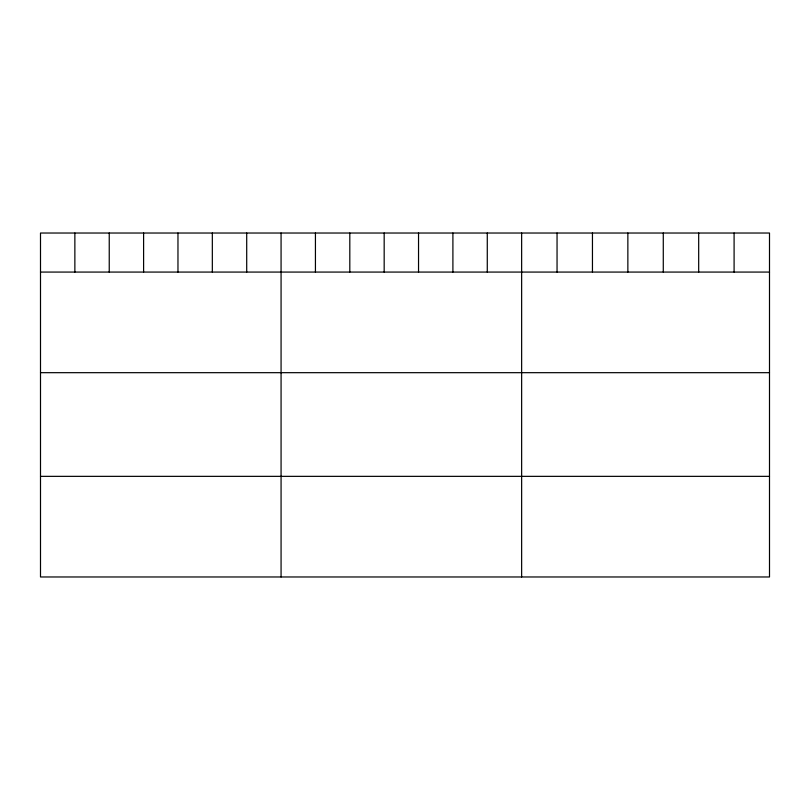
<?xml version="1.0" encoding="UTF-8"?>
<svg xmlns="http://www.w3.org/2000/svg" width="810" height="810" viewBox="0 0 810 810"><rect width="100%" height="100%" fill="white"/><g stroke="black" fill="none" stroke-linecap="round" stroke-linejoin="round"><path stroke-width="1.21" d="M769.5 272.069L769.5 576.973L40.5 576.973L40.5 233.027L769.5 233.027L769.5 272.069L40.5 272.069M40.5 372.681L769.5 372.681M40.5 476.351L769.5 476.351M734.093 233.027L734.093 272.069M698.686 233.027L698.686 272.069M663.279 233.027L663.279 272.069M627.861 233.027L627.861 272.069M592.454 233.027L592.454 272.069M557.047 233.027L557.047 272.069M521.64 233.027L521.64 576.973M487.276 233.027L487.276 272.069M452.901 233.027L452.901 272.069M418.537 233.027L418.537 272.069M384.173 233.027L384.173 272.069M349.809 233.027L349.809 272.069M315.434 233.027L315.434 272.069M281.07 233.027L281.07 576.973M246.706 233.027L246.706 272.069M212.331 233.027L212.331 272.069M177.967 233.027L177.967 272.069M143.603 233.027L143.603 272.069M109.239 233.027L109.239 272.069M74.864 233.027L74.864 272.069"/></g></svg>
